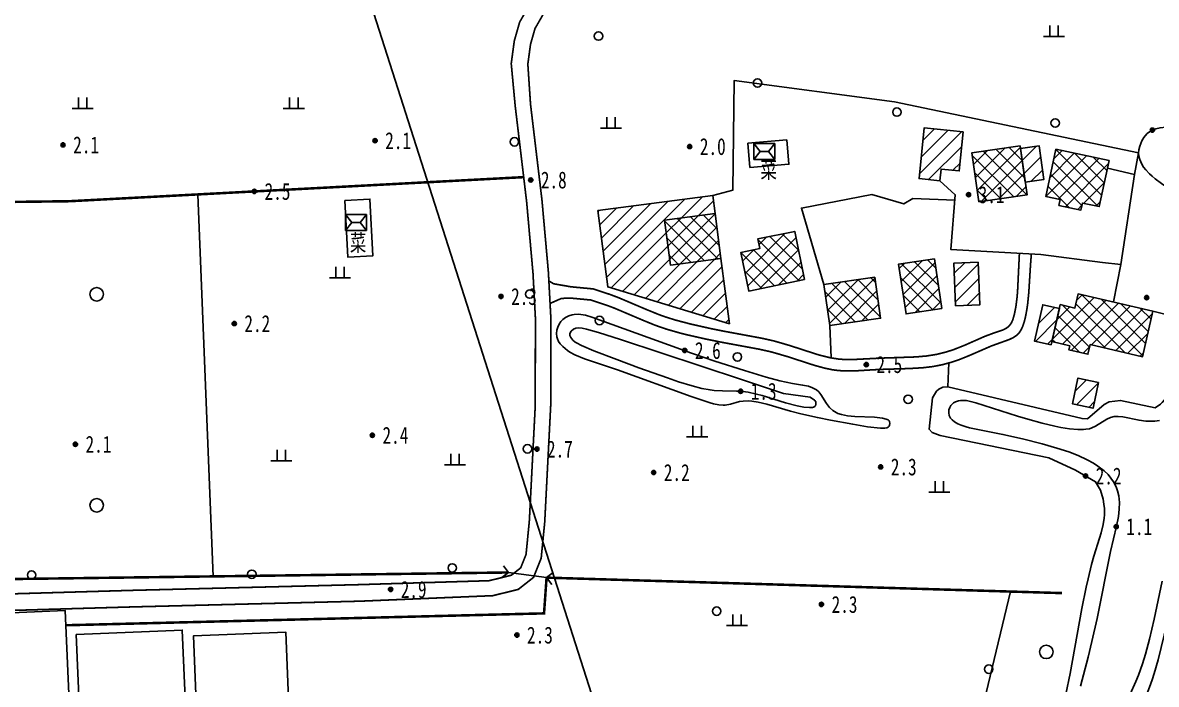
# Model space of a CAD drawing. Header units: metres. Extents: x 494039 to 619385, y 3351420 to 3402703.
# Drawn here: x 584770.3 to 585038.9, y 3395088 to 3395244.8 of the extents above; entities that cross this region are included whole.
import ezdxf
from ezdxf.enums import TextEntityAlignment as Align

# ---------------------------------------------------------------- set-up
doc = ezdxf.new("R2010")
doc.units = ezdxf.units.M
for name, pattern in [('2180', [0]), ('2450', [0]), ('4410a', [0]), ('4430', [0]), ('8521', [0]), ('8522', [0]), ('9610', [0])]:
    doc.linetypes.add(name, pattern=pattern)
for name, color, linetype in [('210100', 130, 'Continuous'), ('220200', 130, 'Continuous'), ('220900', 130, '2180'), ('310300', 8, 'Continuous'), ('310500', 8, 'Continuous'), ('330400', 8, 'Continuous'), ('380202', 8, '2450'), ('420500', 8, 'Continuous'), ('440100', 8, 'Continuous'), ('440300', 8, '4430'), ('510301', 8, 'Continuous'), ('541000', 8, 'Continuous'), ('720100', 8, 'Continuous'), ('760201', 8, '8521'), ('760202', 8, '8522'), ('810100', 8, '9610'), ('810302', 8, 'Continuous'), ('810501', 8, 'Continuous')]:
    doc.layers.add(name, color=color, linetype=linetype)
pattern_1 = [(45, (0, 0), (-1.767766953, 1.767766953), []), (135, (0, 0), (-1.767766953, -1.767766953), [])]
pattern_2 = [(45, (0, 0), (-1.767766953, 1.767766953), [])]

# ---------------------------------------------------------------- blocks, each defined once
blk = doc.blocks.new('gc170')
at = {"linetype": 'Continuous'}
blk.add_circle((0, 0), 0.5, dxfattribs=at)
blk = doc.blocks.new('p_point')
for radius in [0.25, 0.2, 0.15, 0.1, 0.05]:
    blk.add_circle((0, 0), radius)
blk.add_point((0, 0))
blk = doc.blocks.new('vm')
at = {"linetype": 'Continuous'}
for p, q in [((1.25, 0), (-1.25, 0)), ((-0.5, 0), (-0.5, 1.3)), ((0.5, 1.3), (0.5, 0))]:
    blk.add_line(p, q, dxfattribs=at)
blk = doc.blocks.new('v1')
blk.add_circle((0, 0), 0.8)
blk = doc.blocks.new('mf')
for p, q in [((1.25, 0.95), (-1.25, 0.95)), ((-1.25, 0.95), (-1.25, -0.95)), ((0.5, 0), (-0.5, 0)), ((1.25, -0.95), (1.25, 0.95)), ((-1.25, -0.95), (1.25, -0.95))]:
    blk.add_line(p, q)
at = {"flags": 128}
for points in [[(-1.25, -0.95), (-0.5, 0), (-1.25, 0.95)], [(1.25, -0.95), (0.5, 0), (1.25, 0.95)]]:
    blk.add_lwpolyline(points, dxfattribs=at)
blk = doc.blocks.new('1-3&1-4')
at = {"layer": '310300', "linetype": 'Continuous'}
h = blk.add_hatch(dxfattribs=at)
h.set_pattern_fill('ANSI31', color=8, scale=20, style=0)
h.set_pattern_definition(pattern_2)
h.paths.add_polyline_path([(584993.1387, 3395218.883), (584992.2018, 3395209.6571), (584987.9068, 3395210.0932), (584987.6246, 3395207.3138), (584982.669, 3395207.8171), (584983.8881, 3395219.8224)])
h = blk.add_hatch(dxfattribs=at)
h.set_pattern_fill('ANSI31', color=8, scale=20, style=0)
h.set_pattern_definition(pattern_2)
h.paths.add_polyline_path([(585007.8362, 3395206.9819), (585012.2567, 3395207.6138), (585011.1149, 3395215.6007), (585006.6944, 3395214.9687)])
h = blk.add_hatch(dxfattribs=at)
h.set_pattern_fill('ANSI31', color=8, scale=20, style=0)
h.set_pattern_definition(pattern_2)
h.paths.add_polyline_path([(584934.3544, 3395199.5309), (584933.8003, 3395203.7825), (584906.597, 3395200.2371), (584908.9542, 3395182.1509), (584937.7553, 3395173.4363), (584935.7428, 3395188.878), (584923.7747, 3395187.3182), (584922.3863, 3395197.9711)])
h = blk.add_hatch(dxfattribs=at)
h.set_pattern_fill('ANSI31', color=8, scale=20, style=0)
h.set_pattern_definition(pattern_2)
h.paths.add_polyline_path([(584991.3275, 3395177.6649), (584997.0497, 3395177.8804), (584996.668, 3395188.0143), (584990.9459, 3395187.7988)])
h = blk.add_hatch(dxfattribs=at)
h.set_pattern_fill('ANSI31', color=8, scale=20, style=0)
h.set_pattern_definition(pattern_2)
h.paths.add_polyline_path([(585013.9543, 3395168.4089), (585010.0005, 3395169.3178), (585011.9791, 3395177.9247), (585015.933, 3395177.0157)])
h = blk.add_hatch(dxfattribs=at)
h.set_pattern_fill('ANSI31', color=8, scale=20, style=0)
h.set_pattern_definition(pattern_2)
h.paths.add_polyline_path([(585025.1532, 3395159.554), (585023.8913, 3395153.4289), (585019.038, 3395154.4288), (585020.2999, 3395160.5539)])
at = {"layer": '310500', "linetype": 'Continuous'}
h = blk.add_hatch(dxfattribs=at)
h.set_pattern_fill('ANSI37', color=8, scale=20, style=0)
h.set_pattern_definition(pattern_1)
h.paths.add_polyline_path([(585006.6099, 3395215.5602), (585008.2691, 3395203.9543), (584996.8644, 3395202.3239), (584995.2052, 3395213.9298)])
h = blk.add_hatch(dxfattribs=at)
h.set_pattern_fill('ANSI37', color=8, scale=20, style=0)
h.set_pattern_definition(pattern_1)
h.paths.add_polyline_path([(585027.6873, 3395212.075), (585025.353, 3395201.186), (585021.3908, 3395202.0353), (585021.0311, 3395200.3573), (585015.8327, 3395201.4716), (585016.1278, 3395202.848), (585012.7067, 3395203.5814), (585015.1057, 3395214.7722)])
h = blk.add_hatch(dxfattribs=at)
h.set_pattern_fill('ANSI37', color=8, scale=20, style=0)
h.set_pattern_definition(pattern_1)
h.paths.add_polyline_path([(584935.7428, 3395188.878), (584923.7747, 3395187.3182), (584922.3863, 3395197.9711), (584934.3544, 3395199.5309)])
h = blk.add_hatch(dxfattribs=at)
h.set_pattern_fill('ANSI37', color=8, scale=20, style=0)
h.set_pattern_definition(pattern_1)
h.paths.add_polyline_path([(584955.5796, 3395183.8792), (584942.3382, 3395181.1844), (584940.4766, 3395190.3314), (584944.9424, 3395191.2403), (584944.4756, 3395193.5343), (584953.2511, 3395195.3203)])
h = blk.add_hatch(dxfattribs=at)
h.set_pattern_fill('ANSI37', color=8, scale=20, style=0)
h.set_pattern_definition(pattern_1)
h.paths.add_polyline_path([(584988.0835, 3395177.0712), (584979.5893, 3395175.7832), (584977.8095, 3395187.5205), (584986.3037, 3395188.8085)])
h = blk.add_hatch(dxfattribs=at)
h.set_pattern_fill('ANSI37', color=8, scale=20, style=0)
h.set_pattern_definition(pattern_1)
h.paths.add_polyline_path([(584972.1668, 3395184.4676), (584973.5547, 3395174.7237), (584961.5065, 3395173.0077), (584960.1187, 3395182.7516)])
h = blk.add_hatch(dxfattribs=at)
h.set_pattern_fill('ANSI37', color=8, scale=20, style=0)
h.set_pattern_definition(pattern_1)
h.paths.add_polyline_path([(585038.1011, 3395176.4382), (585035.6169, 3395165.6323), (585023.2145, 3395168.4835), (585022.6881, 3395166.1936), (585018.1692, 3395167.2325), (585018.3957, 3395168.2177), (585014.1355, 3395169.197), (585016.1492, 3395177.9563), (585019.5957, 3395177.164), (585020.3661, 3395180.5153)])
at = {"layer": '210100', "color": 141, "linetype": 'Continuous', "flags": 128}
blk.add_lwpolyline([(585020.9499, 3395087.6163), (585022.724, 3395094.4807), (585023.6172, 3395098.1543), (585024.8547, 3395103.6033), (585028.0651, 3395119.4765), (585029.4694, 3395125.5236), (585029.9115, 3395127.7837), (585030.1151, 3395129.5318), (585030.1408, 3395131.1152), (585029.9734, 3395132.6728), (585029.6971, 3395133.8596), (585029.3505, 3395134.8402), (585028.7456, 3395136.0181), (585028.1385, 3395136.8869), (585027.4427, 3395137.6947), (585026.5166, 3395138.5857), (585025.0355, 3395139.7375), (585024.0433, 3395140.3787), (585022.4992, 3395141.2326), (585020.3593, 3395142.2143), (585018.1522, 3395143.0641), (585015.3283, 3395143.9966), (585011.879, 3395144.9868), (585007.2249, 3395146.1653), (585002.5501, 3395147.225), (584994.6093, 3395148.7965), (584993.8594, 3395148.9958), (584992.6895, 3395149.3981), (584991.8966, 3395149.7558), (584991.0957, 3395150.2196), (584990.5281, 3395150.6698), (584990.1431, 3395151.1069), (584989.8301, 3395151.7156), (584989.7184, 3395152.3514), (584989.7702, 3395153.0188), (584989.9513, 3395153.6119), (584990.2197, 3395154.0992), (584990.4144, 3395154.3417), (584990.8083, 3395154.6838), (584991.3305, 3395154.9726), (584992.0049, 3395155.1887), (584992.5057, 3395155.2693), (584993.4288, 3395155.2777), (584993.934, 3395155.2209), (584995.1983, 3395154.948), (584996.1229, 3395154.6811), (585006.0367, 3395151.5719), (585008.4653, 3395150.8343), (585011.8722, 3395149.8776), (585014.8127, 3395149.174), (585016.2953, 3395148.8826), (585018.2907, 3395148.5806), (585020.3148, 3395148.4088), (585021.6281, 3395148.3925), (585022.1902, 3395148.4289), (585023.0601, 3395148.5795), (585023.5984, 3395148.7533), (585024.4653, 3395149.1613), (585027.1566, 3395150.8174), (585027.9977, 3395151.204), (585028.9212, 3395151.4342), (585029.8336, 3395151.4755), (585030.9868, 3395151.3557), (585034.8078, 3395150.5707), (585036.4436, 3395150.3674), (585037.2479, 3395150.3245), (585038.5509, 3395150.3603), (585039.6659, 3395150.5299)], dxfattribs=at)
at = {"layer": '210100', "color": 141, "linetype": 'Continuous', "elevation": 1.2211, "flags": 128}
blk.add_lwpolyline([(585040.2901, 3395112.4315), (585038.3771, 3395103.4545), (585037.279, 3395098.6942), (585036.3324, 3395095.1669), (585035.6079, 3395092.848), (585034.6481, 3395090.2133), (585034.0283, 3395088.6847), (585032.6978, 3395085.6589)], dxfattribs=at)
at = {"layer": '210100', "color": 141, "linetype": 'Continuous', "flags": 128}
blk.add_lwpolyline([(584956.8678, 3395156.0345), (584950.5666, 3395156.9494), (584940.602, 3395160.1907), (584911.9381, 3395169.7031), (584906.7301, 3395171.3504), (584903.8806, 3395172.1327), (584902.8391, 3395172.3646), (584902.0158, 3395172.4398), (584901.3936, 3395172.3584), (584900.8547, 3395172.1391), (584900.271, 3395171.6708), (584899.9828, 3395171.1557), (584899.9527, 3395170.8456), (584899.9875, 3395170.6244), (584900.1664, 3395170.1856), (584900.6716, 3395169.5278), (584901.1776, 3395169.103), (584901.5009, 3395168.894), (584902.7062, 3395168.2968), (584905.633, 3395167.0531), (584911.0527, 3395164.9377), (584916.2889, 3395162.9827), (584923.0715, 3395160.5853), (584925.6654, 3395159.7106), (584928.9253, 3395158.6954), (584931.2332, 3395158.1017), (584933.1791, 3395157.7595), (584934.1306, 3395157.653), (584936.1249, 3395157.532), (584939.4034, 3395157.4988), (584940.3246, 3395157.4501), (584942.2099, 3395157.2012), (584944.1451, 3395156.7838), (584945.5362, 3395156.4111), (584951.0289, 3395154.7337), (584953.7733, 3395153.9992), (584955.413, 3395153.701), (584956.7152, 3395153.5787), (584957.4578, 3395153.6002), (584957.6705, 3395153.6539), (584957.9626, 3395153.821), (584958.1159, 3395154.0126), (584958.2442, 3395154.3676), (584958.2524, 3395154.77), (584958.2055, 3395154.9469), (584958.0266, 3395155.2299), (584957.8759, 3395155.3715)], close=True, dxfattribs=at)
at = {"layer": '220200', "color": 141, "linetype": 'Continuous', "const_width": 0.6, "flags": 128}
for points in [[(584734.9497, 3395112.5236), (584885.4544, 3395114.5135)], [(584894.4414, 3395113.291), (585016.5454, 3395109.6283)]]:
    blk.add_lwpolyline(points, dxfattribs=at)
at = {"layer": '220200', "color": 141, "linetype": 'Continuous', "const_width": 0.6, "elevation": 2.7371, "flags": 128}
blk.add_lwpolyline([(584780.548, 3395102.0114), (584893.8434, 3395104.8241), (584894.4414, 3395113.291)], dxfattribs=at)
at = {"layer": '220900', "color": 141, "linetype": 'Continuous'}
for p, q in [((584885.4544, 3395114.5135), (584884.2437, 3395116.1054)), ((584885.4544, 3395114.5135), (584883.8625, 3395113.3028)), ((584894.4414, 3395113.291), (584896.0333, 3395114.5017)), ((584894.4414, 3395113.291), (584895.6521, 3395111.6991))]:
    blk.add_line(p, q, dxfattribs=at)
at = {"layer": '220900', "color": 141, "linetype": '2180', "elevation": 2.4697, "flags": 128}
blk.add_lwpolyline([(584885.4544, 3395114.5135), (584894.4414, 3395113.291)], dxfattribs=at)
at = {"layer": '310300', "color": 8, "linetype": 'Continuous', "elevation": 5.6484, "flags": 128}
for points in [[(584993.1387, 3395218.883), (584992.2018, 3395209.6571), (584987.9068, 3395210.0932), (584987.6246, 3395207.3138), (584982.669, 3395207.8171), (584983.8881, 3395219.8224)], [(585007.8362, 3395206.9819), (585012.2567, 3395207.6138), (585011.1149, 3395215.6007), (585006.6944, 3395214.9687)], [(584991.3275, 3395177.6649), (584997.0497, 3395177.8804), (584996.668, 3395188.0143), (584990.9459, 3395187.7988)], [(585013.9543, 3395168.4089), (585010.0005, 3395169.3178), (585011.9791, 3395177.9247), (585015.933, 3395177.0157)], [(585025.1532, 3395159.554), (585023.8913, 3395153.4289), (585019.038, 3395154.4288), (585020.2999, 3395160.5539)]]:
    blk.add_lwpolyline(points, close=True, dxfattribs=at)
at = {"layer": '310300', "color": 8, "linetype": 'Continuous', "flags": 128}
blk.add_lwpolyline([(584934.3544, 3395199.5309), (584933.8003, 3395203.7825), (584906.597, 3395200.2371), (584908.9542, 3395182.1509), (584937.7553, 3395173.4363), (584935.7428, 3395188.878), (584923.7747, 3395187.3182), (584922.3863, 3395197.9711)], close=True, dxfattribs=at)
at = {"layer": '310500', "color": 8, "linetype": 'Continuous', "flags": 128}
for points, elevation in [([(585006.6099, 3395215.5602), (585008.2691, 3395203.9543), (584996.8644, 3395202.3239), (584995.2052, 3395213.9298)], 14.1639), ([(585027.6873, 3395212.075), (585025.353, 3395201.186), (585021.3908, 3395202.0353), (585021.0311, 3395200.3573), (585015.8327, 3395201.4716), (585016.1278, 3395202.848), (585012.7067, 3395203.5814), (585015.1057, 3395214.7722)], 14.1639), ([(584935.7428, 3395188.878), (584923.7747, 3395187.3182), (584922.3863, 3395197.9711), (584934.3544, 3395199.5309)], 11.9453), ([(584972.1668, 3395184.4676), (584973.5547, 3395174.7237), (584961.5065, 3395173.0077), (584960.1187, 3395182.7516)], 10.6945)]:
    blk.add_lwpolyline(points, close=True, dxfattribs=dict(at, elevation=elevation))
for points in [[(584955.5796, 3395183.8792), (584942.3382, 3395181.1844), (584940.4766, 3395190.3314), (584944.9424, 3395191.2403), (584944.4756, 3395193.5343), (584953.2511, 3395195.3203)], [(584988.0835, 3395177.0712), (584979.5893, 3395175.7832), (584977.8095, 3395187.5205), (584986.3037, 3395188.8085)], [(585038.1011, 3395176.4382), (585035.6169, 3395165.6323), (585023.2145, 3395168.4835), (585022.6881, 3395166.1936), (585018.1692, 3395167.2325), (585018.3957, 3395168.2177), (585014.1355, 3395169.197), (585016.1492, 3395177.9563), (585019.5957, 3395177.164), (585020.3661, 3395180.5153)]]:
    blk.add_lwpolyline(points, close=True, dxfattribs=at)
at = {"layer": '330400', "color": 8, "linetype": 'Continuous', "flags": 128}
for points, elevation in [([(584942.1458, 3395216.196), (584951.3546, 3395216.9653), (584951.8337, 3395211.2301), (584942.625, 3395210.4608)], 3.9254), ([(584846.6478, 3395202.6689), (584847.3494, 3395189.2246), (584853.2959, 3395189.5349), (584852.5943, 3395202.9792)], 3.0342), ([(584740.311, 3395103.7777), (584744.3873, 3395010.4922), (584784.4706, 3395012.2437), (584780.3943, 3395105.5292)], 5.5909), ([(584783.022, 3395099.7871), (584786.7543, 3395013.9427), (584811.8813, 3395015.0352), (584808.149, 3395100.8796)], 4.2508), ([(584814.0533, 3395018.5313), (584810.823, 3395099.5099), (584832.658, 3395100.3809), (584835.8883, 3395019.4023)], 4.2508)]:
    blk.add_lwpolyline(points, close=True, dxfattribs=dict(at, elevation=elevation))
at = {"layer": '380202', "color": 8, "linetype": '2450', "elevation": 5.8121, "flags": 128}
for points in [[(585026.1071, 3395187.9094), (585030.4594, 3395187.4908), (585033.7031, 3395208.8087), (585027.3088, 3395210.3092)], [(584987.6246, 3395207.3138), (584991.2495, 3395203.996), (584990.1715, 3395191.043), (585011.5507, 3395189.8695), (585026.1071, 3395187.9094)], [(584991.1447, 3395202.7365), (584981.1903, 3395203.117), (584979.055, 3395201.8227), (584971.5292, 3395204.0821), (584954.8044, 3395200.8231), (584960.1187, 3395182.7516)]]:
    blk.add_lwpolyline(points, dxfattribs=at)
at = {"layer": '420500', "color": 8, "linetype": 'Continuous', "const_width": 0.4, "flags": 128}
for points in [[(584887.017, 3395224.9664), (584886.0711, 3395235.0664), (584886.7952, 3395240.4272), (584888.0705, 3395244.9011), (584891.0909, 3395250.1737), (584899.7836, 3395263.465), (584907.2822, 3395274.8199), (584910.4287, 3395278.3583)], [(584890.6444, 3395225.4083), (584890.0051, 3395234.9341), (584890.6386, 3395239.6242), (584891.7059, 3395243.3685), (584894.4317, 3395248.1268), (584903.0564, 3395261.3142), (584910.3955, 3395272.4274), (584913.3553, 3395275.7559)], [(584881.726, 3395109.0215), (584887.7385, 3395110.5062), (584891.344, 3395113.3438), (584893.1681, 3395117.9024), (584894.0097, 3395126.5004), (584895.4176, 3395153.9597), (584895.4481, 3395174.9606), (584894.8714, 3395185.6981), (584893.3543, 3395202.7055), (584890.6444, 3395225.4083)], [(584880.85, 3395112.5692), (584886.0976, 3395113.8649), (584888.315, 3395115.61), (584889.582, 3395118.7765), (584890.3647, 3395126.7721), (584891.7635, 3395154.056), (584891.7938, 3395174.8651), (584891.2259, 3395185.4376), (584889.7191, 3395202.33), (584887.017, 3395224.9664)], [(584681.4067, 3395103.1402), (584690.5072, 3395105.7472), (584700.9693, 3395107.2308), (584729.0527, 3395108.3279), (584796.1746, 3395110.2772), (584850.2206, 3395111.6373), (584880.85, 3395112.5692)], [(584733.1374, 3395104.5213), (584796.2809, 3395106.3551), (584850.3296, 3395107.7153), (584881.726, 3395109.0215)]]:
    blk.add_lwpolyline(points, dxfattribs=at)
at = {"layer": '440100', "color": 8, "linetype": 'Continuous', "const_width": 0.4, "flags": 128}
blk.add_lwpolyline([(584899.9677, 3395179.5314), (584904.9703, 3395179.0546), (584908.7049, 3395177.8119), (584910.6208, 3395177.09), (584917.5443, 3395174.1472), (584920.28, 3395173.0413), (584922.9022, 3395172.1344), (584925.9428, 3395171.2682), (584927.8969, 3395170.7757), (584932.3948, 3395169.7587), (584935.763, 3395169.0812), (584944.8873, 3395167.3915), (584947.7326, 3395166.7504), (584951.4559, 3395165.6721), (584957.9099, 3395163.5792), (584960.2689, 3395162.933), (584962.0519, 3395162.5576), (584962.95, 3395162.4208), (584964.4083, 3395162.2894), (584965.379, 3395162.2553), (584967.9205, 3395162.2988), (584973.3016, 3395162.6096), (584980.4264, 3395162.8282), (584983.5748, 3395163.0137), (584985.9229, 3395163.2888), (584988.2666, 3395163.7523), (584990.4409, 3395164.3456), (584992.2117, 3395164.9418), (584994.7574, 3395165.9756), (584999.8407, 3395168.1851), (585004.0178, 3395169.6872), (585004.9906, 3395170.1511), (585005.6879, 3395170.6064), (585006.147, 3395171.0138), (585006.5049, 3395171.4388), (585006.9116, 3395172.0946), (585007.3001, 3395172.9701), (585007.6705, 3395174.1452), (585007.8829, 3395175.0171), (585008.2327, 3395176.8735), (585008.4056, 3395178.1034), (585008.6789, 3395180.856), (585009.1187, 3395187.8572), (585009.2944, 3395189.9934)], dxfattribs=at)
at = {"layer": '440100', "color": 8, "linetype": '4410a', "const_width": 0.4, "flags": 128}
blk.add_lwpolyline([(584900.221, 3395182.1894), (584905.5295, 3395181.6835), (584909.4203, 3395180.3944), (584911.5392, 3395179.5964), (584918.406, 3395176.6771), (584921.12, 3395175.5818), (584922.6354, 3395175.0368), (584925.0603, 3395174.2864), (584928.6144, 3395173.3567), (584933.3085, 3395172.2979), (584936.3444, 3395171.6877), (584945.4989, 3395169.9919), (584948.3539, 3395169.3495), (584952.0231, 3395168.2865), (584958.3533, 3395166.2329), (584959.5082, 3395165.9001), (584961.5398, 3395165.4005), (584963.7757, 3395165.0431), (584965.624, 3395164.9408), (584966.7412, 3395164.9417), (584973.1917, 3395165.2777), (584981.9357, 3395165.5772), (584984.4886, 3395165.8008), (584986.7854, 3395166.1714), (584988.8185, 3395166.6619), (584990.8082, 3395167.2811), (584993.6465, 3395168.4144), (584998.2214, 3395170.4326), (585000.0855, 3395171.1308), (585002.4292, 3395171.9196), (585003.2822, 3395172.3363), (585003.8236, 3395172.72), (585004.0618, 3395172.945), (585004.5563, 3395173.6351), (585004.8709, 3395174.3331), (585005.2699, 3395175.6884), (585005.6249, 3395177.4711), (585005.9156, 3395179.8373), (585006.029, 3395181.3122), (585006.4288, 3395189.5579), (585006.4766, 3395190.148)], dxfattribs=at)
at = {"layer": '440100', "color": 8, "linetype": '4410a', "const_width": 0.4, "elevation": 2.8159, "flags": 128}
blk.add_lwpolyline([(584894.9849, 3395183.5849), (584896.1204, 3395182.9011), (584900.221, 3395182.1894)], dxfattribs=at)
at = {"layer": '440100', "color": 8, "linetype": 'Continuous', "const_width": 0.4, "elevation": 2.8159, "flags": 128}
blk.add_lwpolyline([(584895.2714, 3395178.2515), (584897.9505, 3395179.427), (584899.9677, 3395179.5314)], dxfattribs=at)
at = {"layer": '440300', "color": 8, "linetype": '4430', "const_width": 0.6, "flags": 128}
blk.add_lwpolyline([(584667.1693, 3395201.0218), (584781.4636, 3395202.4627), (584889.0336, 3395208.1676)], dxfattribs=at)
at = {"layer": '541000', "color": 8, "linetype": 'Continuous'}
blk.add_line((584911.4104, 3395066.1408), (584827.8127, 3395327.2044), dxfattribs=at)
at = {"layer": '760201', "color": 8, "linetype": '8521', "flags": 128}
for points in [[(585098.6929, 3395415.1553), (585095.6886, 3395414.64), (585091.7647, 3395413.7916), (585084.3057, 3395411.8645), (585081.0529, 3395411.1034), (585079.7447, 3395410.8468), (585077.77, 3395410.544), (585075.0955, 3395410.3364), (585073.03, 3395410.2867), (585068.3494, 3395410.3348), (585062.2363, 3395410.5773), (585056.8574, 3395410.9219), (585052.8222, 3395411.3062), (585049.9324, 3395411.6429), (585038.6006, 3395413.1181), (585036.2629, 3395413.3371), (585035.203, 3395413.3838), (585033.516, 3395413.3528), (585032.0539, 3395413.18), (585030.8156, 3395412.8857), (585029.7241, 3395412.4494), (585029.4513, 3395412.2598), (585029.157, 3395411.9436), (585028.8863, 3395411.4627), (585028.7653, 3395411.1382), (585028.5458, 3395410.1871), (585028.4267, 3395409.4021), (585028.0861, 3395406.5435), (585028.0148, 3395405.4705), (585028.0081, 3395403.796), (585028.0688, 3395402.9828), (585028.263, 3395401.8005), (585028.5407, 3395400.857), (585029.0478, 3395399.7865), (585029.288, 3395399.4169), (585029.8102, 3395398.778), (585030.5644, 3395398.118), (585031.3929, 3395397.6596), (585032.1024, 3395397.4184), (585032.6573, 3395397.298), (585033.8148, 3395397.1817), (585034.6145, 3395397.1757), (585039.8249, 3395397.5596), (585040.7852, 3395397.5614), (585042.1228, 3395397.4651), (585044.0866, 3395397.1546), (585046.333, 3395396.6283), (585051.0652, 3395395.2977), (585053.2634, 3395394.7462), (585055.1542, 3395394.3977), (585056.7115, 3395394.2493), (585058.4557, 3395394.2561), (585060.5049, 3395394.4305), (585063.4497, 3395394.8608), (585069.073, 3395395.784), (585071.1483, 3395396.0109), (585072.7276, 3395396.0951), (585075.4911, 3395396.0939), (585079.0431, 3395395.9158), (585084.1694, 3395395.4672), (585089.6763, 3395394.8276), (585093.7795, 3395394.2351), (585100.0953, 3395393.1693), (585105.4166, 3395392.1513), (585109.265, 3395391.2966), (585112.128, 3395390.5332), (585114.9555, 3395389.5821), (585116.7447, 3395388.8158), (585118.711, 3395387.7508), (585119.3282, 3395387.3457), (585120.2604, 3395386.6356), (585121.2773, 3395385.6498), (585122.2474, 3395384.3498), (585122.5837, 3395383.7873), (585123.1759, 3395382.6093), (585123.8072, 3395380.965), (585124.3637, 3395378.8361), (585124.6801, 3395376.9813), (585124.9385, 3395374.4813), (585125.0644, 3395371.6497), (585125.0715, 3395370.0739), (585124.9722, 3395367.2436), (585124.7751, 3395365.0261), (585124.3743, 3395362.3045), (585124.0637, 3395360.6141), (585122.2826, 3395352.201), (585121.6384, 3395348.8227), (585120.696, 3395342.2521), (585120.2462, 3395339.5984), (585119.5541, 3395336.6006), (585118.5294, 3395332.9754), (585116.9681, 3395328.0702), (585115.9784, 3395325.1423), (585111.9013, 3395313.8074), (585111.0187, 3395311.2981), (585109.8772, 3395307.8255), (585108.6236, 3395303.3887), (585104.8743, 3395288.4346), (585103.6183, 3395284.0608), (585101.7488, 3395278.199), (585099.3218, 3395271.0121), (585097.3961, 3395265.6183), (585096.1594, 3395262.51), (585095.9012, 3395261.9982), (585095.3907, 3395261.1675), (585094.9614, 3395260.6255), (585094.3631, 3395260.0411), (585093.6595, 3395259.5151), (585093.1089, 3395259.1922), (585092.5592, 3395258.9328), (585091.4164, 3395258.5454), (585090.2266, 3395258.2987), (585088.6902, 3395258.1352), (585086.4787, 3395258.0774), (585081.6633, 3395258.0889), (585079.7656, 3395257.9419), (585078.5274, 3395257.7293), (585077.9194, 3395257.5767), (585077.3428, 3395257.3947), (585076.4383, 3395257.0143), (585075.6579, 3395256.554), (585075.0632, 3395256.0762), (585074.4457, 3395255.3813), (585074.1469, 3395254.8781), (585073.9943, 3395254.4129), (585073.9888, 3395253.9238), (585074.1266, 3395253.4675), (585074.2572, 3395253.2073), (585074.6785, 3395252.6029), (585075.755, 3395251.5071), (585077.1188, 3395250.511), (585078.4264, 3395249.7715), (585083.018, 3395247.5551), (585084.4159, 3395246.7391), (585085.0221, 3395246.332), (585085.9331, 3395245.6254), (585086.3538, 3395245.2433), (585087.0193, 3395244.5212), (585087.643, 3395243.5991), (585087.8509, 3395243.1818), (585088.1777, 3395242.2965), (585088.4079, 3395241.286), (585088.5227, 3395240.1725), (585088.5267, 3395239.452), (585088.4859, 3395238.8109), (585088.296, 3395237.5493), (585087.7958, 3395235.6994), (585087.4703, 3395234.7902), (585086.7053, 3395232.9981), (585085.8239, 3395231.2375), (585085.1868, 3395230.0806), (585084.5176, 3395228.938), (585083.0979, 3395226.7021), (585081.1772, 3395224.0213), (585079.0888, 3395221.497), (585077.5982, 3395219.9214), (585076.332, 3395218.7392), (585074.9794, 3395217.6478), (585073.8282, 3395216.8668), (585072.738, 3395216.2605), (585071.7402, 3395215.832), (585070.5021, 3395215.4925), (585069.3251, 3395215.3499), (585068.6097, 3395215.3297), (585067.1629, 3395215.4062), (585065.211, 3395215.6898), (585063.0001, 3395216.1679), (585056.374, 3395217.856), (585052.0214, 3395218.8319), (585048.6709, 3395219.4588), (585047.3207, 3395219.6661), (585044.9313, 3395219.9413), (585043.8925, 3395220.0143), (585042.0257, 3395220.0534), (585041.1608, 3395220.0217), (585039.7701, 3395219.8652), (585038.7439, 3395219.6212), (585037.9709, 3395219.3235), (585037.2572, 3395218.9135), (585036.7571, 3395218.5076), (585036.228, 3395217.9342), (585035.957, 3395217.5699), (585035.4863, 3395216.7816), (585034.9727, 3395215.511), (585034.7736, 3395214.651), (585034.7056, 3395213.9186), (585034.7626, 3395213.0958), (585034.9525, 3395212.322), (585035.443, 3395211.2374), (585035.8828, 3395210.5563), (585036.397, 3395209.9029), (585037.2832, 3395208.9659), (585037.937, 3395208.3653), (585038.6323, 3395207.7806), (585040.1226, 3395206.6507), (585042.1239, 3395205.2963), (585044.6584, 3395203.7359), (585046.3996, 3395202.7293), (585049.9509, 3395200.7998), (585055.6054, 3395197.9716), (585056.921, 3395197.2014), (585057.8204, 3395196.5671), (585058.6191, 3395195.8632), (585058.9722, 3395195.4784), (585059.3864, 3395194.9245), (585059.7262, 3395194.3164), (585059.9004, 3395193.8956), (585060.1523, 3395192.9934), (585060.3013, 3395191.8758), (585060.3237, 3395191.2239), (585060.2932, 3395190.4126), (585060.1234, 3395189.1557), (585059.7102, 3395187.5432), (585059.4402, 3395186.7583), (585058.803, 3395185.2217), (585057.8693, 3395183.3477), (585056.6148, 3395181.1451), (585055.7264, 3395179.695), (585051.5589, 3395173.2443), (585049.5007, 3395169.9256), (585044.354, 3395161.0879), (585042.2692, 3395157.6302), (585040.8441, 3395155.4356), (585040.2883, 3395154.743), (585039.8742, 3395154.3504), (585038.6525, 3395153.5312)], [(584966.2826, 3394882.2204), (584968.9716, 3394894.0173), (584972.1834, 3394909.3256), (584972.9579, 3394912.8884), (584974.0709, 3394917.6178), (584975.0106, 3394921.1371), (584976.101, 3394924.6165), (584977.2571, 3394927.6851), (584978.4472, 3394930.4236), (584979.0896, 3394931.7706), (584980.1866, 3394933.8871), (584981.3783, 3394935.944), (584982.0153, 3394936.9444), (584983.4536, 3394938.9632), (584985.5271, 3394941.454), (584988.2252, 3394944.2767), (584990.3593, 3394946.2949), (584991.579, 3394947.3811), (584993.832, 3394949.2688), (584995.3452, 3394950.4508), (584998.6723, 3394952.8298), (585000.9604, 3394954.2989), (585003.1112, 3394955.5459), (585005.0943, 3394956.57), (585007.792, 3394957.8092), (585011.0932, 3394959.1666), (585013.3209, 3394960.0167), (585018.3829, 3394961.8239), (585021.2148, 3394962.7836), (585024.6251, 3394963.9036), (585030.9013, 3394965.8713), (585040.5969, 3394968.6654), (585054.318, 3394972.4033), (585061.6473, 3394974.3499), (585069.914, 3394976.4719), (585076.3814, 3394978.0038), (585082.5115, 3394979.2461), (585087.3385, 3394980.0638), (585089.3541, 3394980.3564), (585092.9862, 3394980.7859), (585096.2176, 3394981.0226), (585097.7683, 3394981.0696), (585100.8161, 3394981.0338), (585108.287, 3394980.753), (585109.6513, 3394980.7487), (585112.046, 3394980.8347), (585114.108, 3394981.0415), (585115.432, 3394981.2619), (585116.1101, 3394981.4131), (585117.3313, 3394981.7827), (585118.217, 3394982.1642), (585118.9578, 3394982.5959), (585119.4464, 3394982.9616), (585120.0976, 3394983.5687), (585120.7859, 3394984.3703), (585121.6522, 3394985.6153), (585122.4911, 3394987.072), (585123.2044, 3394988.596), (585123.7707, 3394990.167), (585124.0827, 3394991.3651), (585124.2826, 3394992.5721), (585124.3354, 3394993.1767), (585124.3348, 3394994.3839), (585124.2261, 3394995.3126), (585123.9873, 3394996.3302), (585123.6337, 3394997.3248), (585123.1759, 3394998.2844), (585122.6229, 3394999.1964), (585121.982, 3395000.0474), (585121.1633, 3395000.9137), (585120.1341, 3395001.7507), (585119.1372, 3395002.3813), (585118.0801, 3395002.9123), (585116.8376, 3395003.397), (585116.13, 3395003.6161), (585114.6932, 3395003.9481), (585113.4857, 3395004.1178), (585111.8874, 3395004.2112), (585110.82, 3395004.2039), (585109.7516, 3395004.15), (585107.6139, 3395003.9277), (585104.9446, 3395003.4911), (585101.4905, 3395002.7656), (585097.3515, 3395001.7903), (585088.9187, 3394999.6416), (585083.5859, 3394998.2204), (585073.7231, 3394995.4908), (585067.6886, 3394993.71), (585062.3718, 3394991.9832), (585057.4479, 3394990.1944), (585050.1136, 3394987.3449), (585035.4662, 3394981.547), (585032.191, 3394980.3059), (585028.0682, 3394978.8258), (585024.7323, 3394977.7346), (585022.1967, 3394976.9999), (585020.3587, 3394976.5328), (585017.3857, 3394975.8941), (585014.3861, 3394975.4012), (585011.7489, 3394975.115), (585009.4843, 3394975.0064), (585007.2198, 3394975.0602), (585004.9593, 3394975.3237), (585003.4565, 3394975.6468), (585002.0254, 3394976.0913), (585000.3843, 3394976.821), (584999.5124, 3394977.3549), (584999.1124, 3394977.6531), (584998.3675, 3394978.35), (584997.6174, 3394979.3367), (584997.0289, 3394980.4397), (584996.7869, 3394981.0283), (584996.3931, 3394982.2684), (584996.1024, 3394983.5787), (584995.9412, 3394984.5988), (584995.737, 3394986.7111), (584995.6449, 3394989.6201), (584995.7191, 3394994.012), (584995.838, 3394997.3367), (584996.0673, 3395000.8357), (584996.199, 3395002.0786), (584996.5221, 3395004.2176), (584996.9223, 3395006.0138), (584997.1763, 3395006.8982), (584997.6972, 3395008.3502), (584998.3958, 3395009.831), (584998.6975, 3395010.3587), (584999.2704, 3395011.1909), (584999.804, 3395011.7808), (585000.0998, 3395012.0402), (585000.9222, 3395012.5517), (585001.7811, 3395012.8771), (585004.1497, 3395013.4475), (585005.1435, 3395013.7565), (585005.8126, 3395014.0809), (585006.1133, 3395014.2852), (585006.4947, 3395014.6365), (585006.8846, 3395015.1707), (585007.38, 3395016.1479), (585007.9355, 3395017.4594), (585008.7368, 3395019.6578), (585009.5501, 3395022.311), (585010.0329, 3395024.0859), (585011.5947, 3395030.3122), (585012.4368, 3395033.4204), (585013.2764, 3395036.0738), (585013.9315, 3395037.8338), (585014.4384, 3395039.0184), (585015.1208, 3395040.2045), (585015.553, 3395040.7128), (585015.897, 3395041.0187), (585016.5934, 3395041.4905), (585017.0961, 3395041.7643), (585019.2374, 3395042.8201), (585019.8607, 3395043.2282), (585020.498, 3395043.788), (585020.8707, 3395044.2051), (585021.5066, 3395045.1317), (585021.7764, 3395045.6356), (585022.235, 3395046.7123), (585022.6038, 3395047.8656), (585023.0323, 3395049.7035), (585023.8648, 3395054.8944), (585024.2888, 3395057.1358), (585024.645, 3395058.5357), (585025.2351, 3395060.3716), (585026.0219, 3395062.3885), (585026.5587, 3395063.6168), (585027.937, 3395066.5032), (585030.9655, 3395072.6233), (585033.211, 3395077.4712), (585034.293, 3395079.9207), (585036.0164, 3395084.0378), (585037.2924, 3395087.3674), (585037.8813, 3395089.0473), (585038.3865, 3395090.6078), (585039.3085, 3395093.8459), (585042.0672, 3395105.1628), (585043.5278, 3395110.4934), (585045.4773, 3395116.9641), (585046.5916, 3395120.4777), (585048.5273, 3395126.3039), (585050.1748, 3395130.9231), (585051.6987, 3395134.8158), (585053.3178, 3395138.5439), (585054.3807, 3395140.8519), (585058.1803, 3395148.6261), (585062.2195, 3395156.3324), (585065.0588, 3395161.3325), (585066.0792, 3395163.0148), (585067.7812, 3395165.6515), (585069.8339, 3395168.4932), (585071.3156, 3395170.2782), (585072.3705, 3395171.4016), (585073.4919, 3395172.4581), (585074.1621, 3395173.0215), (585075.3257, 3395173.8833), (585076.5618, 3395174.647), (585077.6778, 3395175.2071), (585078.4509, 3395175.5237), (585081.8318, 3395176.5944), (585082.7081, 3395176.9844), (585083.4888, 3395177.4586), (585084.5526, 3395178.3286), (585085.3566, 3395179.174), (585086.2413, 3395180.303), (585087.1872, 3395181.7388), (585088.3078, 3395183.705), (585091.1556, 3395189.1327), (585094.3262, 3395194.9296), (585105.875, 3395215.3208), (585107.6584, 3395218.6322), (585108.8617, 3395221.0774), (585109.417, 3395222.3143), (585110.1711, 3395224.1917), (585110.8035, 3395226.1014), (585111.0625, 3395227.0709), (585111.2504, 3395227.92), (585111.5631, 3395229.9078), (585111.9994, 3395234.1475), (585112.3154, 3395236.3582), (585112.6189, 3395237.7461), (585113.095, 3395239.288), (585113.6079, 3395240.5813), (585113.9979, 3395241.4265), (585114.4234, 3395242.2561), (585115.373, 3395243.8612), (585116.7325, 3395245.7419), (585117.6368, 3395246.7863), (585118.277, 3395247.4404), (585119.1914, 3395248.2659), (585120.3751, 3395249.1922), (585121.1968, 3395249.7685), (585122.8999, 3395250.8469), (585129.1315, 3395254.3287), (585133.7872, 3395257.0346), (585136.1732, 3395258.1955), (585137.5858, 3395258.7221), (585138.3869, 3395258.9569), (585140.0271, 3395259.3154), (585141.0015, 3395259.4659), (585143.1153, 3395259.672), (585144.3905, 3395259.7338), (585147.8071, 3395259.7332), (585151.5306, 3395259.5321), (585155.7026, 3395259.1407), (585160.3223, 3395258.5659), (585165.3853, 3395257.7969), (585168.3906, 3395257.2665), (585173.3585, 3395256.2684), (585176.8964, 3395255.4962), (585185.3636, 3395253.5288), (585193.0938, 3395251.6188), (585196.5907, 3395250.7064), (585199.3755, 3395249.9453), (585203.1359, 3395248.8431), (585207.3577, 3395247.4731), (585212.1535, 3395245.779), (585216.9557, 3395243.951), (585220.6501, 3395242.4684), (585222.8554, 3395241.6561), (585224.6688, 3395241.1061), (585226.2887, 3395240.7523), (585227.713, 3395240.584), (585228.8887, 3395240.5659), (585230.3515, 3395240.679), (585231.3297, 3395240.8208), (585233.5365, 3395241.2768), (585237.9602, 3395242.4153), (585240.1688, 3395242.9091)], [(585025.6683, 3395134.0056), (585026.2685, 3395131.859), (585026.4822, 3395130.7157), (585026.5977, 3395129.6504), (585026.5923, 3395128.1492), (585026.5267, 3395127.3969), (585026.2932, 3395125.8899), (585025.8202, 3395123.8771), (585025.4607, 3395122.6181), (585024.1191, 3395118.3409), (585023.5606, 3395116.399), (585022.7163, 3395113.0258), (585022.2676, 3395111.005), (585021.2642, 3395105.9535), (585018.4658, 3395090.586), (585017.4645, 3395085.7267), (585016.9596, 3395083.5325), (585015.8011, 3395079.1913), (585014.8665, 3395076.2953), (585014.1861, 3395074.3833), (585012.727, 3395070.5916), (585010.3783, 3395064.9569), (585007.5007, 3395058.4297), (585004.1019, 3395051.0111), (585001.029, 3395044.5629), (584998.742, 3395039.9999), (584996.8178, 3395036.3943), (584994.758, 3395032.8534), (584993.3061, 3395030.602), (584992.0041, 3395028.7933), (584990.8848, 3395027.4134), (584989.6794, 3395026.1137), (584988.7074, 3395025.2049), (584987.5199, 3395024.2568), (584986.1487, 3395023.3382), (584983.7998, 3395021.8872), (584983.0433, 3395021.3848), (584982.0414, 3395020.6334), (584980.9006, 3395019.5396), (584980.4251, 3395018.9355), (584979.9214, 3395018.1167), (584979.415, 3395017.0414), (584978.8697, 3395015.5332), (584978.3312, 3395013.6292), (584977.8482, 3395011.3863), (584977.3876, 3395008.4786), (584976.3808, 3394999.6961), (584975.7272, 3394995.2938), (584975.3006, 3394992.8574), (584974.3451, 3394988.0023), (584973.2694, 3394983.1735), (584972.6839, 3394980.7717), (584971.6643, 3394976.9534), (584971.039, 3394974.8401), (584969.6886, 3394970.7186), (584968.7259, 3394967.9908), (584966.4543, 3394961.887), (584960.2325, 3394945.6601), (584951.0998, 3394920.3142)]]:
    blk.add_lwpolyline(points, dxfattribs=at)
at = {"layer": '760201', "color": 8, "linetype": '8521', "elevation": 2.4549, "flags": 128}
blk.add_lwpolyline([(584952.6743, 3395159.31), (584949.7321, 3395159.9259), (584946.4981, 3395160.7876), (584941.3619, 3395162.3367), (584934.3245, 3395164.6024), (584928.8018, 3395166.498), (584923.3564, 3395168.4333), (584905.1936, 3395175.0311), (584903.6717, 3395175.4483), (584902.5582, 3395175.633), (584901.9992, 3395175.6731), (584900.9725, 3395175.63), (584900.5324, 3395175.5571), (584899.7136, 3395175.321), (584898.9118, 3395174.9254), (584898.317, 3395174.4708), (584897.8376, 3395173.9576), (584897.4407, 3395173.3723), (584897.1051, 3395172.638), (584896.9061, 3395171.8868), (584896.833, 3395171.1174), (584896.8962, 3395170.3583), (584897.0179, 3395169.8825), (584897.2915, 3395169.265), (584897.6967, 3395168.651), (584898.2594, 3395168.0156), (584899.3764, 3395167.0849), (584899.9416, 3395166.7123), (584901.1282, 3395166.0606), (584903.4352, 3395165.0869), (584911.2444, 3395162.5114), (584928.6811, 3395156.1978), (584933.167, 3395154.7019), (584933.9698, 3395154.482), (584935.2771, 3395154.2233), (584936.2804, 3395154.1502), (584936.7798, 3395154.1695), (584938.0273, 3395154.402), (584940.1769, 3395154.9947), (584941.0012, 3395155.1142), (584942.2706, 3395155.1396), (584943.0344, 3395155.0832), (584944.5653, 3395154.8522), (584946.612, 3395154.3784), (584952.2619, 3395152.7304), (584954.7086, 3395152.0893), (584958.6155, 3395151.2257), (584961.6706, 3395150.6156), (584966.9597, 3395149.6151), (584970.5077, 3395149.0169), (584973.5441, 3395148.7063), (584974.5644, 3395148.7017), (584975.0612, 3395148.8005), (584975.3955, 3395148.9712), (584975.6172, 3395149.211), (584975.7168, 3395149.4231), (584975.7872, 3395149.8444), (584975.7193, 3395150.2533), (584975.6018, 3395150.4602), (584975.3578, 3395150.6738), (584974.913, 3395150.8665), (584974.0131, 3395151.0548), (584972.0998, 3395151.2803), (584967.4304, 3395151.495), (584965.7271, 3395151.6508), (584964.3416, 3395151.9178), (584963.4692, 3395152.2025), (584963.0522, 3395152.387), (584962.2645, 3395152.8612), (584961.475, 3395153.5842), (584960.7412, 3395154.5392), (584959.4346, 3395156.6939), (584958.9716, 3395157.2797), (584958.4154, 3395157.7698), (584957.4615, 3395158.2906), (584956.5059, 3395158.6147), (584955.0876, 3395158.925)], close=True, dxfattribs=at)
at = {"layer": '760202', "color": 8, "linetype": '8522', "flags": 128}
blk.add_lwpolyline([(585038.6525, 3395153.5312), (585030.436, 3395155.2577), (585027.7143, 3395154.9741), (585026.5064, 3395154.3293), (585022.6246, 3395150.9057), (585021.2977, 3395150.9718), (584989.4629, 3395158.4889), (584988.3365, 3395158.4345), (584987.3834, 3395157.9105), (584986.8192, 3395157.4271), (584985.8906, 3395155.8836), (584985.056, 3395148.4369), (584985.8051, 3395147.7129), (584987.7072, 3395146.9362), (585013.448, 3395141.7097), (585019.7681, 3395138.7364), (585024.4933, 3395135.99), (585025.6683, 3395134.0056)], dxfattribs=at)
at = {"layer": '810100', "color": 8, "linetype": '9610', "flags": 128}
for points, elevation in [([(584933.8003, 3395203.7825), (584938.5709, 3395205.0952), (584938.8689, 3395231.047), (584976.8305, 3395225.967), (585034.7056, 3395213.9186)], 2.7742), ([(585033.7031, 3395208.8087), (585034.7056, 3395213.9186)], 2.7742), ([(584815.4353, 3395113.5877), (584811.8224, 3395204.0728)], 1.9944), ([(585030.4594, 3395187.4908), (585028.7322, 3395178.592)], 2.7742), ([(585038.1011, 3395176.4382), (585051.4833, 3395173.1088)], 2.7742), ([(584961.5065, 3395173.0077), (584961.8554, 3395165.3768)], 2.7371), ([(584989.4629, 3395158.4889), (584989.7628, 3395164.1553)], 2.8262), ([(585004.3324, 3395109.9946), (584993.2798, 3395063.9464), (584988.2772, 3395053.0059), (584979.3807, 3395042.9063), (584971.7535, 3395036.8114), (584962.0687, 3395031.5685), (584952.7414, 3395029.4065), (584941.0858, 3395028.2569), (584937.3515, 3395010.633)], 3.5141)]:
    blk.add_lwpolyline(points, dxfattribs=dict(at, elevation=elevation))
at = {"layer": '330400', "color": 8, "linetype": 'Continuous', "xscale": 2, "yscale": 2}
for p in [(584946.021, 3395214.2096), (584849.307, 3395197.4153)]:
    blk.add_blockref('mf', p, dxfattribs=at)
at = {"layer": '510301', "color": 8, "linetype": 'Continuous', "xscale": 2, "yscale": 2}
for p in [(584906.7521, 3395241.5924, 3.0602), (584944.4208, 3395230.4644, 3.0602), (584977.4451, 3395223.5766, 3.0602), (585014.9387, 3395220.9897, 3.0602), (584886.8147, 3395216.5337, 3.0602), (584890.4719, 3395180.4597, 3.0602), (584906.9701, 3395174.1953, 3.5615), (584939.6494, 3395165.5696, 3.8956), (584980.0982, 3395155.5352, 4.3412), (584889.9256, 3395143.793, 3.0602), (584872.1091, 3395115.5799, 4.3412), (584772.4577, 3395113.912, 4.3412), (584824.6142, 3395114.0928, 4.3412), (584934.7375, 3395105.3595, 4.3412), (584999.1814, 3395091.6202, 4.3412)]:
    blk.add_blockref('gc170', p, dxfattribs=at)
at = {"layer": '720100', "color": 8, "linetype": 'Continuous', "xscale": 2, "yscale": 2, "zscale": 2}
for p in [(585037.9658, 3395219.2961, 2.2875), (584779.8981, 3395215.8165, 2.109), (584853.8143, 3395216.8084, 2.1427), (584928.3539, 3395215.4168, 1.959), (584890.6913, 3395207.4966, 2.7682), (584825.2421, 3395204.7845, 2.4714), (584994.4024, 3395204.0038, 3.0948), (584883.644, 3395179.8927, 2.2818), (585036.5933, 3395179.6327, 2.6375), (584820.4533, 3395173.4818, 2.2304), (584927.1838, 3395167.1034, 2.5592), (584970.1779, 3395163.7662, 2.4665), (584940.4082, 3395157.4434, 1.3308), (584782.8248, 3395144.8951, 2.1269), (584853.1715, 3395147.0224, 2.4127), (584892.1404, 3395143.742, 2.7104), (584973.5949, 3395139.5272, 2.3066), (584919.8196, 3395138.1988, 2.2236), (585022.1224, 3395137.368, 2.2316), (585029.3831, 3395125.3726, 1.1), (584857.4908, 3395110.4867, 2.891), (584959.5694, 3395106.9478, 2.2535), (584887.4105, 3395099.6789, 2.3378)]:
    blk.add_blockref('p_point', p, dxfattribs=at)
at = {"layer": '810302', "color": 8, "linetype": 'Continuous', "xscale": 2, "yscale": 2}
for p in [(585014.6549, 3395241.4536, 3.8025), (584784.567, 3395224.444), (584834.567, 3395224.444), (584909.6948, 3395219.7986, 3.8025), (584845.5203, 3395184.2835, 3.0878), (584930.1065, 3395146.6745, 3.0878), (584831.6081, 3395140.9422, 3.0878), (584872.7534, 3395140.0052, 3.0878), (584987.4931, 3395133.5753, 3.0878), (584939.5314, 3395101.9549, 3.0878)]:
    blk.add_blockref('vm', p, dxfattribs=at)
at = {"layer": '810501', "color": 8, "linetype": 'Continuous', "xscale": 2, "yscale": 2}
for p in [(584787.8714, 3395180.424), (584787.8714, 3395130.424), (585012.822, 3395095.6981, 3.5681)]:
    blk.add_blockref('v1', p, dxfattribs=at)
at = {"color": 8, "width": 0.75}
for p in [(584947.0612, 3395209.9351, 3.9254), (584849.8043, 3395192.6093, 3.0342)]:
    blk.add_text('菜', height=4, dxfattribs=at).set_placement(p, align=Align.MIDDLE_CENTER)
at = {"layer": '720100', "color": 8, "width": 0.75}
for s, p in [('2.1', (584782.2981, 3395215.8165, 2.109)), ('2.1', (584856.2143, 3395216.8084, 2.1427)), ('2.0', (584930.7539, 3395215.4168, 1.959)), ('2.8', (584893.0913, 3395207.4966, 2.7682)), ('2.5', (584827.6421, 3395204.7845, 2.4714)), ('3.1', (584996.8024, 3395204.0038, 3.0948)), ('2.3', (584886.044, 3395179.8927, 2.2818)), ('2.2', (584822.8533, 3395173.4818, 2.2304)), ('2.6', (584929.5838, 3395167.1034, 2.5592)), ('2.5', (584972.5779, 3395163.7662, 2.4665)), ('1.3', (584942.8082, 3395157.4434, 1.3308)), ('2.4', (584855.5715, 3395147.0224, 2.4127)), ('2.1', (584785.2248, 3395144.8951, 2.1269)), ('2.7', (584894.5404, 3395143.742, 2.7104)), ('2.2', (584922.2196, 3395138.1988, 2.2236)), ('2.3', (584975.9949, 3395139.5272, 2.3066)), ('2.2', (585024.5224, 3395137.368, 2.2316)), ('1.1', (585031.7831, 3395125.3726, 1.1)), ('2.9', (584859.8908, 3395110.4867, 2.891)), ('2.3', (584961.9694, 3395106.9478, 2.2535)), ('2.3', (584889.8105, 3395099.6789, 2.3378))]:
    blk.add_text(s, height=4, dxfattribs=at).set_placement(p, align=Align.MIDDLE_LEFT)

msp = doc.modelspace()

# ---------------------------------------------------------------- block references
msp.add_blockref('1-3&1-4', (0, 0))

doc.saveas('drawing.dxf')
